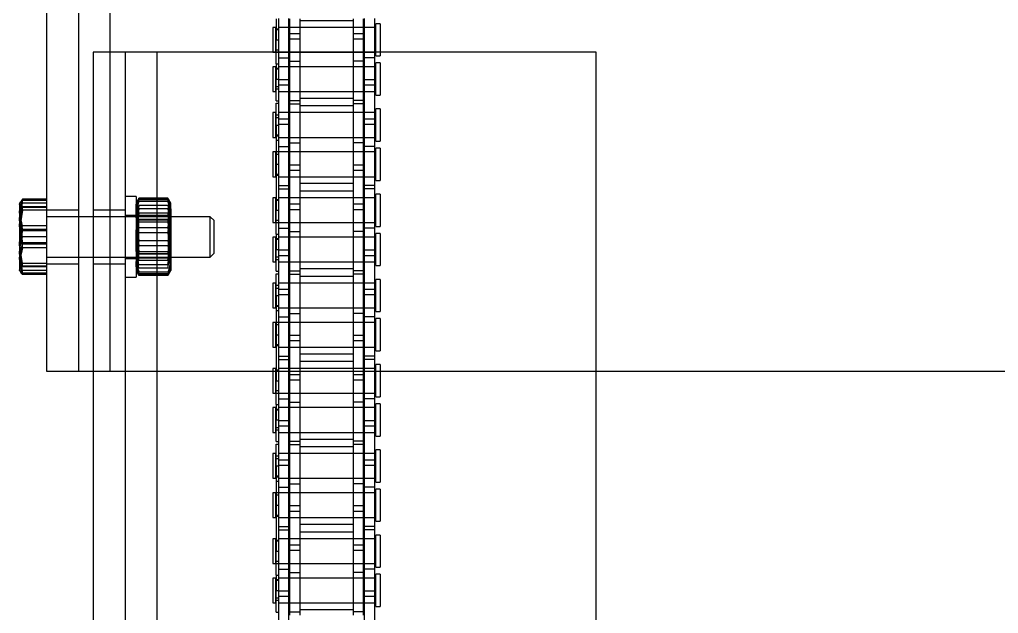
# Model space of a CAD drawing. Header units: metres. Extents: x 0 to 63075, y 0 to 44550.
# Drawn here: x 14304.3 to 14450.2, y 28010.9 to 28099.4 of the extents above; entities that cross this region are included whole.
import ezdxf

# ---------------------------------------------------------------- set-up
doc = ezdxf.new("R2010")
doc.units = ezdxf.units.M
doc.header["$LTSCALE"] = 75
doc.linetypes.add('HIDDEN2', pattern=[4.7625, 3.175, -1.5875])
for name, color, linetype in [('SDM', 7, 'Continuous'), ('SL4', 4, 'Continuous'), ('ST1', 7, 'HIDDEN2')]:
    doc.layers.add(name, color=color, linetype=linetype)

# ---------------------------------------------------------------- blocks, each defined once
blk = doc.blocks.new('A$Ca53c419a')
at = {"layer": 'SL4'}
for p, q in [((3631.76, 506.32), (3633.94, 506.76)), ((3632.21, 506.76), (3632, 506.64)), ((3638.85, 506.76), (3633.94, 506.76)), ((3636.12, 506.32), (3638.85, 506.76)), ((3642.12, 506.76), (3638.85, 506.76)), ((3642.3, 506.71), (3642.21, 506.76)), ((3631.6, 506.32), (3631.72, 506.43)), ((3631.6, 502.76), (3631.6, 506.32)), ((3631.76, 502.76), (3631.76, 506.32)), ((3636.12, 502.76), (3636.12, 506.32)), ((3641.58, 502.76), (3641.58, 506.32)), ((3642.63, 506.36), (3642.83, 506.32)), ((3642.67, 502.76), (3642.67, 506.32)), ((3642.83, 506.32), (3642.68, 506.41)), ((3642.83, 502.76), (3642.83, 506.32)), ((3617.21, 502.76), (3617.21, 498)), ((3717.21, 502.76), (3617.21, 502.76)), ((3717.21, 498), (3617.21, 498)), ((3617.21, 498), (3617.21, 495.77)), ((3634.21, 498), (3634.21, 495.77)), ((3640.21, 495.77), (3640.21, 498)), ((3664.71, 495.77), (2339.74, 495.77)), ((3664.71, 486.24), (3664.71, 495.77)), ((3664.71, 493.24), (3669.71, 493.24)), ((2339.74, 486.24), (3664.71, 486.24)), ((3664.71, 420.77), (3664.71, 486.24)), ((3664.73, 469), (3664.73, 468.53)), ((3668.42, 469), (3664.73, 469)), ((3668.42, 468.53), (3668.42, 469)), ((3664.73, 468.53), (3668.42, 468.53)), ((3664.73, 468.49), (3666.58, 468.49)), ((3669.75, 468.16), (3664.73, 468.16)), ((3665.1, 468.53), (3665.1, 468.49)), ((3666.58, 468.49), (3666.58, 468.16)), ((3669.71, 468.49), (3666.58, 468.49)), ((3668.05, 468.49), (3668.05, 468.53)), ((3669.75, 466.64), (3664.71, 466.64)), ((3669.71, 466.49), (3664.71, 466.49)), ((3664.73, 466.64), (3664.73, 466.49)), ((3668.42, 466.49), (3668.42, 466.64)), ((3669.71, 464.97), (3664.71, 464.97)), ((3669.71, 457.04), (3664.71, 457.04)), ((3669.71, 455.52), (3664.71, 455.52)), ((3664.73, 455.52), (3664.73, 455.36)), ((3668.42, 455.36), (3668.42, 455.52)), ((3669.75, 455.36), (3664.71, 455.36)), ((3669.75, 453.84), (3664.71, 453.84)), ((3664.71, 453.66), (3668.97, 453.66)), ((3668.97, 453), (3664.71, 453)), ((3664.73, 453.84), (3664.73, 453.66)), ((3668.42, 453.66), (3668.42, 453.84)), ((3668.97, 453), (3668.97, 453.66)), ((2339.74, 420.77), (3664.71, 420.77)), ((3617.21, 420.77), (3617.21, 281.24))]:
    blk.add_line(p, q, dxfattribs=at)
for points, knots in [([(3633.94, 506.76), (3633.99, 506.76), (3634.73, 506.76), (3635.45, 506.53), (3636.12, 506.32)], [0, 0, 0, 0, 0.070201, 1, 1, 1, 1]), ([(3638.85, 506.76), (3638.92, 506.76), (3639.84, 506.76), (3640.74, 506.53), (3641.58, 506.32)], [0, 0, 0, 0, 0.070201, 1, 1, 1, 1]), ([(3641.58, 506.32), (3641.72, 506.5), (3641.9, 506.74), (3642.08, 506.76), (3642.12, 506.76)], [0, 0, 0, 0, 0.768151, 1, 1, 1, 1]), ([(3642.12, 506.76), (3642.27, 506.71), (3642.45, 506.63), (3642.63, 506.37), (3642.67, 506.32)], [0, 0, 0, 0, 0.788999, 1, 1, 1, 1])]:
    blk.add_open_spline(points, degree=3, knots=knots, dxfattribs=at)
at = {"layer": 'ST1'}
for p, q in [((3633.21, 506.61), (3631.82, 506.32)), ((3632.21, 506.32), (3634.71, 506.76)), ((3632.21, 506.76), (3632.3, 506.76)), ((3633.94, 506.76), (3632.22, 506.76)), ((3632.73, 506.32), (3634.78, 506.65)), ((3633.23, 506.32), (3636.04, 506.76)), ((3635.58, 506.32), (3633.59, 506.76)), ((3636.3, 506.32), (3634.36, 506.7)), ((3638.3, 506.32), (3635.57, 506.76)), ((3636.02, 506.69), (3638.13, 506.32)), ((3638.4, 506.69), (3636.3, 506.32)), ((3637.21, 506.32), (3639.71, 506.76)), ((3638.13, 506.32), (3640.07, 506.7)), ((3641.19, 506.32), (3638.38, 506.76)), ((3638.85, 506.32), (3640.84, 506.76)), ((3641.69, 506.32), (3639.65, 506.65)), ((3642.67, 506.32), (3640.48, 506.76)), ((3641.22, 506.61), (3642.61, 506.32)), ((3642.21, 506.76), (3642.12, 506.76)), ((3642.26, 506.74), (3642.15, 506.76)), ((3642.43, 506.64), (3642.3, 506.71)), ((3642.68, 506.41), (3642.42, 506.59)), ((3631.82, 502.76), (3631.82, 506.32)), ((3632.21, 502.76), (3632.21, 506.32)), ((3632.73, 502.76), (3632.73, 506.32)), ((3632.85, 502.76), (3632.85, 506.32)), ((3633.23, 502.76), (3633.23, 506.32)), ((3635.58, 502.76), (3635.58, 506.32)), ((3636.3, 502.76), (3636.3, 506.32)), ((3637.21, 502.76), (3637.21, 506.32)), ((3638.13, 502.76), (3638.13, 506.32)), ((3638.3, 502.76), (3638.3, 506.32)), ((3638.85, 502.76), (3638.85, 506.32)), ((3641.19, 502.76), (3641.19, 506.32)), ((3641.69, 502.76), (3641.69, 506.32)), ((3642.21, 502.76), (3642.21, 506.32)), ((3642.61, 502.76), (3642.61, 506.32)), ((3633.21, 502.76), (3633.21, 498)), ((3634.21, 502.76), (3634.21, 498)), ((3640.21, 498), (3640.21, 502.76)), ((3641.21, 498), (3641.21, 502.76)), ((3617.21, 495.77), (3617.21, 493.24)), ((3633.21, 495.77), (3633.21, 491)), ((3634.21, 495.77), (3634.21, 478.32)), ((3640.21, 478.32), (3640.21, 495.77)), ((3641.21, 491), (3641.21, 495.77)), ((3617.21, 493.24), (3717.21, 493.24)), ((3617.21, 493.24), (3617.21, 420.77)), ((3617.21, 493.24), (3664.71, 493.24)), ((3664.71, 491), (2339.74, 491)), ((3631.21, 491), (3631.21, 489.4)), ((3634.01, 491), (3634.01, 489.4)), ((3640.41, 489.4), (3640.41, 491)), ((3643.21, 489.4), (3643.21, 491)), ((3643.21, 489.4), (3631.21, 489.4)), ((3632.21, 489.4), (3631.6, 489.05)), ((3632.55, 488.96), (3635.19, 489.4)), ((3634.03, 488.96), (3632.74, 489.4)), ((3633.02, 488.96), (3635.78, 489.4)), ((3635, 488.96), (3633.24, 489.4)), ((3633.7, 488.96), (3636.56, 489.4)), ((3635.87, 488.96), (3633.78, 489.4)), ((3634.21, 489.4), (3634.71, 489.05)), ((3636.6, 488.96), (3634.27, 489.4)), ((3634.63, 488.96), (3637.51, 489.4)), ((3639.3, 489.05), (3634.71, 489.05)), ((3634.71, 489.05), (3634.71, 484.58)), ((3639.8, 488.96), (3636.92, 489.4)), ((3637.82, 488.96), (3640.16, 489.4)), ((3640.73, 488.96), (3637.86, 489.4)), ((3638.55, 488.96), (3640.65, 489.4)), ((3641.41, 488.96), (3638.64, 489.4)), ((3641.88, 488.96), (3639.24, 489.4)), ((3639.71, 489.05), (3639.3, 489.05)), ((3639.42, 488.96), (3641.18, 489.4)), ((3639.71, 489.05), (3640.21, 489.4)), ((3639.71, 484.58), (3639.71, 489.05)), ((3640.39, 488.96), (3641.68, 489.4)), ((3642.82, 489.05), (3642.21, 489.4)), ((3631.45, 484.65), (3631.45, 488.96)), ((3631.49, 484.65), (3631.49, 488.96)), ((3631.68, 484.65), (3631.68, 488.96)), ((3631.93, 484.65), (3631.93, 488.96)), ((3632.55, 484.65), (3632.55, 488.96)), ((3633.02, 484.65), (3633.02, 488.96)), ((3633.7, 484.65), (3633.7, 488.96)), ((3634.03, 484.65), (3634.03, 488.96)), ((3634.63, 484.65), (3634.63, 488.96)), ((3635, 484.65), (3635, 488.96)), ((3635.87, 484.65), (3635.87, 488.96)), ((3636.6, 484.65), (3636.6, 488.96)), ((3637.82, 484.65), (3637.82, 488.96)), ((3638.55, 484.65), (3638.55, 488.96)), ((3639.42, 484.65), (3639.42, 488.96)), ((3639.8, 484.65), (3639.8, 488.96)), ((3640.39, 484.65), (3640.39, 488.96)), ((3640.73, 484.65), (3640.73, 488.96)), ((3641.41, 484.65), (3641.41, 488.96)), ((3641.88, 484.65), (3641.88, 488.96)), ((3642.49, 484.65), (3642.49, 488.96)), ((3642.75, 484.65), (3642.75, 488.96)), ((3642.94, 484.65), (3642.94, 488.96)), ((3642.98, 484.65), (3642.98, 488.96)), ((2339.74, 486.24), (3664.71, 486.24)), ((3632.55, 484.65), (3635.19, 484.2)), ((3634.03, 484.65), (3632.74, 484.2)), ((3633.02, 484.65), (3635.78, 484.2)), ((3635, 484.65), (3633.24, 484.2)), ((3633.7, 484.65), (3636.56, 484.2)), ((3635.87, 484.65), (3633.78, 484.2)), ((3636.6, 484.65), (3634.27, 484.2)), ((3634.63, 484.65), (3637.51, 484.2)), ((3639.8, 484.65), (3636.92, 484.2)), ((3637.82, 484.65), (3640.16, 484.2)), ((3640.73, 484.65), (3637.86, 484.2)), ((3638.55, 484.65), (3640.65, 484.2)), ((3641.41, 484.65), (3638.64, 484.2)), ((3641.88, 484.65), (3639.24, 484.2)), ((3639.42, 484.65), (3641.18, 484.2)), ((3640.39, 484.65), (3641.68, 484.2)), ((3642.81, 484.59), (3642.98, 484.65)), ((3631.6, 484.56), (3632.21, 484.2)), ((3631.8, 484.45), (3632.59, 484.2)), ((3632.08, 484.34), (3632.35, 484.2)), ((3632.18, 484.27), (3632.24, 484.2)), ((3632.21, 484.2), (3632.24, 484.2)), ((3632.74, 484.2), (3632.21, 484.2)), ((3636.92, 484.2), (3632.74, 484.2)), ((3634.71, 484.58), (3634.21, 484.23)), ((3634.21, 484.23), (3639.72, 484.23)), ((3634.21, 484.23), (3634.21, 484.2)), ((3634.71, 484.58), (3639.71, 484.58)), ((3641.39, 484.2), (3636.92, 484.2)), ((3640.21, 484.23), (3639.71, 484.58)), ((3639.72, 484.23), (3640.21, 484.23)), ((3640.21, 484.2), (3640.21, 484.23)), ((3641.39, 484.2), (3642.21, 484.2)), ((3642.18, 484.2), (3642.24, 484.23)), ((3642.21, 484.2), (3642.82, 484.56)), ((3634.21, 478.32), (3640.21, 478.32)), ((3634.21, 478.32), (3634.77, 477.76)), ((3634.77, 477.76), (3639.66, 477.76)), ((3639.66, 477.76), (3640.21, 478.32)), ((3586.37, 469), (3582.68, 469)), ((3582.68, 469), (3582.68, 468.53)), ((3586.37, 468.53), (3586.37, 469)), ((3592.22, 469), (3588.53, 469)), ((3588.53, 469), (3588.53, 468.53)), ((3592.22, 468.53), (3592.22, 469)), ((3599.07, 469), (3595.38, 469)), ((3595.38, 469), (3595.38, 468.53)), ((3599.07, 468.53), (3599.07, 469)), ((3604.92, 469), (3601.23, 469)), ((3601.23, 469), (3601.23, 468.53)), ((3604.92, 468.53), (3604.92, 469)), ((3611.77, 469), (3608.08, 469)), ((3608.08, 469), (3608.08, 468.53)), ((3611.77, 468.53), (3611.77, 469)), ((3617.62, 469), (3613.93, 469)), ((3613.93, 469), (3613.93, 468.53)), ((3617.62, 468.53), (3617.62, 469)), ((3624.47, 469), (3620.78, 469)), ((3620.78, 469), (3620.78, 468.53)), ((3624.47, 468.53), (3624.47, 469)), ((3630.32, 469), (3626.63, 469)), ((3626.63, 469), (3626.63, 468.53)), ((3630.32, 468.53), (3630.32, 469)), ((3637.17, 469), (3633.48, 469)), ((3633.48, 469), (3633.48, 468.53)), ((3637.17, 468.53), (3637.17, 469)), ((3643.02, 469), (3639.33, 469)), ((3639.33, 469), (3639.33, 468.53)), ((3643.02, 468.53), (3643.02, 469)), ((3649.87, 469), (3646.18, 469)), ((3646.18, 469), (3646.18, 468.53)), ((3649.87, 468.53), (3649.87, 469)), ((3655.72, 469), (3652.03, 469)), ((3652.03, 469), (3652.03, 468.53)), ((3655.72, 468.53), (3655.72, 469)), ((3662.57, 469), (3658.88, 469)), ((3658.88, 469), (3658.88, 468.53)), ((3662.57, 468.53), (3662.57, 469)), ((3583.6, 468.16), (3574.5, 468.16)), ((3581.3, 468.49), (3581.3, 468.16)), ((3581.3, 468.49), (3584.53, 468.49)), ((3582.68, 468.53), (3586.37, 468.53)), ((3582.68, 468.16), (3582.68, 466.64)), ((3582.68, 468.16), (3582.68, 453.66)), ((3583.05, 468.53), (3583.05, 468.16)), ((3583.42, 468.49), (3583.42, 468.16)), ((3584.46, 468.16), (3583.6, 468.16)), ((3583.6, 466.64), (3583.6, 468.16)), ((3593.55, 468.16), (3584.46, 468.16)), ((3584.46, 468.16), (3584.46, 466.64)), ((3584.53, 468.49), (3584.53, 468.16)), ((3586.82, 468.49), (3584.53, 468.49)), ((3586, 468.16), (3586, 468.53)), ((3586.15, 468.49), (3586.15, 468.16)), ((3586.37, 466.64), (3586.37, 468.16)), ((3586.37, 453.66), (3586.37, 468.16)), ((3586.82, 468.49), (3590.38, 468.49)), ((3586.82, 468.49), (3586.82, 468.16)), ((3587.7, 468.16), (3587.7, 466.64)), ((3588.53, 468.53), (3592.22, 468.53)), ((3588.53, 468.49), (3588.53, 466.64)), ((3588.53, 468.16), (3588.53, 453.66)), ((3588.9, 468.53), (3588.9, 468.16)), ((3590.38, 468.49), (3590.38, 468.16)), ((3603.08, 468.49), (3590.38, 468.49)), ((3591.85, 468.16), (3591.85, 468.53)), ((3591.99, 468.49), (3591.99, 468.16)), ((3592.22, 466.64), (3592.22, 468.16)), ((3592.22, 453.66), (3592.22, 468.16)), ((3593.55, 468.16), (3593.55, 466.64)), ((3599.9, 468.16), (3593.55, 468.16)), ((3594.05, 468.16), (3594.05, 466.64)), ((3595.38, 468.53), (3599.07, 468.53)), ((3595.38, 468.16), (3595.38, 466.64)), ((3595.38, 468.16), (3595.38, 453.66)), ((3595.61, 468.49), (3595.61, 468.16)), ((3595.75, 468.53), (3595.75, 468.16)), ((3597.23, 468.49), (3597.23, 468.16)), ((3598.7, 468.16), (3598.7, 468.53)), ((3599.07, 466.64), (3599.07, 468.49)), ((3599.07, 453.66), (3599.07, 468.16)), ((3599.9, 468.16), (3599.9, 466.64)), ((3609, 468.16), (3599.9, 468.16)), ((3600.78, 468.16), (3600.78, 468.49)), ((3601.23, 468.53), (3604.92, 468.53)), ((3601.23, 468.16), (3601.23, 466.64)), ((3601.23, 468.16), (3601.23, 453.66)), ((3601.46, 468.49), (3601.46, 468.16)), ((3601.6, 468.53), (3601.6, 468.16)), ((3603.08, 468.49), (3603.08, 468.16)), ((3603.08, 468.49), (3606.31, 468.49)), ((3603.15, 466.64), (3603.15, 468.16)), ((3604.01, 468.16), (3604.01, 466.64)), ((3604.18, 468.49), (3604.18, 468.16)), ((3604.55, 468.16), (3604.55, 468.53)), ((3604.92, 466.64), (3604.92, 468.16)), ((3604.92, 453.66), (3604.92, 468.16)), ((3606.31, 468.49), (3606.31, 468.16)), ((3606.7, 468.49), (3606.7, 468.16)), ((3606.7, 468.49), (3609.93, 468.49)), ((3608.08, 468.53), (3611.77, 468.53)), ((3608.08, 468.16), (3608.08, 466.64)), ((3608.08, 468.16), (3608.08, 453.66)), ((3608.45, 468.53), (3608.45, 468.16)), ((3608.82, 468.49), (3608.82, 468.16)), ((3609.86, 468.16), (3609, 468.16)), ((3609, 466.64), (3609, 468.16)), ((3618.95, 468.16), (3609.86, 468.16)), ((3609.86, 468.16), (3609.86, 466.64)), ((3609.93, 468.49), (3609.93, 468.16)), ((3612.22, 468.49), (3609.93, 468.49)), ((3611.4, 468.16), (3611.4, 468.53)), ((3611.55, 468.49), (3611.55, 468.16)), ((3611.77, 466.64), (3611.77, 468.16)), ((3611.77, 453.66), (3611.77, 468.16)), ((3612.22, 468.49), (3615.78, 468.49)), ((3612.22, 468.49), (3612.22, 468.16)), ((3613.1, 468.16), (3613.1, 466.64)), ((3613.93, 468.53), (3617.62, 468.53)), ((3613.93, 468.49), (3613.93, 466.64)), ((3613.93, 468.16), (3613.93, 453.66)), ((3614.3, 468.53), (3614.3, 468.16)), ((3615.78, 468.49), (3615.78, 468.16)), ((3628.48, 468.49), (3615.78, 468.49)), ((3617.25, 468.16), (3617.25, 468.53)), ((3617.39, 468.49), (3617.39, 468.16)), ((3617.62, 466.64), (3617.62, 468.16)), ((3617.62, 453.66), (3617.62, 468.16)), ((3618.95, 468.16), (3618.95, 466.64)), ((3625.3, 468.16), (3618.95, 468.16)), ((3619.45, 468.16), (3619.45, 466.64)), ((3620.78, 468.53), (3624.47, 468.53)), ((3620.78, 468.16), (3620.78, 466.64)), ((3620.78, 468.16), (3620.78, 453.66)), ((3621.01, 468.49), (3621.01, 468.16)), ((3621.15, 468.53), (3621.15, 468.16)), ((3622.63, 468.49), (3622.63, 468.16)), ((3624.1, 468.16), (3624.1, 468.53)), ((3624.47, 466.64), (3624.47, 468.49)), ((3624.47, 453.66), (3624.47, 468.16)), ((3625.3, 468.16), (3625.3, 466.64)), ((3634.4, 468.16), (3625.3, 468.16)), ((3626.18, 468.16), (3626.18, 468.49)), ((3626.63, 468.53), (3630.32, 468.53)), ((3626.63, 468.16), (3626.63, 466.64)), ((3626.63, 468.16), (3626.63, 453.66)), ((3626.86, 468.49), (3626.86, 468.16)), ((3627, 468.53), (3627, 468.16)), ((3628.48, 468.49), (3628.48, 468.16)), ((3628.48, 468.49), (3631.71, 468.49)), ((3628.55, 466.64), (3628.55, 468.16)), ((3629.41, 468.16), (3629.41, 466.64)), ((3629.58, 468.49), (3629.58, 468.16)), ((3629.95, 468.16), (3629.95, 468.53)), ((3630.32, 466.64), (3630.32, 468.16)), ((3630.32, 453.66), (3630.32, 468.16)), ((3631.71, 468.49), (3631.71, 468.16)), ((3632.1, 468.49), (3632.1, 468.16)), ((3632.1, 468.49), (3635.33, 468.49)), ((3633.48, 468.53), (3637.17, 468.53)), ((3633.48, 468.16), (3633.48, 466.64)), ((3633.48, 468.16), (3633.48, 453.66)), ((3633.85, 468.53), (3633.85, 468.16)), ((3634.22, 468.49), (3634.22, 468.16)), ((3635.26, 468.16), (3634.4, 468.16)), ((3634.4, 466.64), (3634.4, 468.16)), ((3644.35, 468.16), (3635.26, 468.16)), ((3635.26, 468.16), (3635.26, 466.64)), ((3635.33, 468.49), (3635.33, 468.16)), ((3637.62, 468.49), (3635.33, 468.49)), ((3636.8, 468.16), (3636.8, 468.53)), ((3636.95, 468.49), (3636.95, 468.16)), ((3637.17, 466.64), (3637.17, 468.16)), ((3637.17, 453.66), (3637.17, 468.16)), ((3637.62, 468.49), (3641.18, 468.49)), ((3637.62, 468.49), (3637.62, 468.16)), ((3638.5, 468.16), (3638.5, 466.64)), ((3639.33, 468.53), (3643.02, 468.53)), ((3639.33, 468.49), (3639.33, 466.64)), ((3639.33, 468.16), (3639.33, 453.66)), ((3639.7, 468.53), (3639.7, 468.16)), ((3641.18, 468.49), (3641.18, 468.16)), ((3653.88, 468.49), (3641.18, 468.49)), ((3642.65, 468.16), (3642.65, 468.53)), ((3642.79, 468.49), (3642.79, 468.16)), ((3643.02, 466.64), (3643.02, 468.16)), ((3643.02, 453.66), (3643.02, 468.16)), ((3644.35, 468.16), (3644.35, 466.64)), ((3650.7, 468.16), (3644.35, 468.16)), ((3644.85, 468.16), (3644.85, 466.64)), ((3646.18, 468.53), (3649.87, 468.53)), ((3646.18, 468.16), (3646.18, 466.64)), ((3646.18, 468.16), (3646.18, 453.66)), ((3646.41, 468.49), (3646.41, 468.16)), ((3646.55, 468.53), (3646.55, 468.16)), ((3648.03, 468.49), (3648.03, 468.16)), ((3649.5, 468.16), (3649.5, 468.53)), ((3649.87, 466.64), (3649.87, 468.49)), ((3649.87, 453.66), (3649.87, 468.16)), ((3650.7, 468.16), (3650.7, 466.64)), ((3659.8, 468.16), (3650.7, 468.16)), ((3651.58, 468.16), (3651.58, 468.49)), ((3652.03, 468.53), (3655.72, 468.53)), ((3652.03, 468.16), (3652.03, 466.64)), ((3652.03, 468.16), (3652.03, 453.66)), ((3652.26, 468.49), (3652.26, 468.16)), ((3652.4, 468.53), (3652.4, 468.16)), ((3653.88, 468.49), (3653.88, 468.16)), ((3653.88, 468.49), (3657.11, 468.49)), ((3653.95, 466.64), (3653.95, 468.16)), ((3654.81, 468.16), (3654.81, 466.64)), ((3654.98, 468.49), (3654.98, 468.16)), ((3655.35, 468.16), (3655.35, 468.53)), ((3655.72, 466.64), (3655.72, 468.16)), ((3655.72, 453.66), (3655.72, 468.16)), ((3657.11, 468.49), (3657.11, 468.16)), ((3657.5, 468.49), (3657.5, 468.16)), ((3657.5, 468.49), (3660.73, 468.49)), ((3658.88, 468.53), (3662.57, 468.53)), ((3658.88, 468.16), (3658.88, 466.64)), ((3658.88, 468.16), (3658.88, 453.66)), ((3659.25, 468.53), (3659.25, 468.16)), ((3659.62, 468.49), (3659.62, 468.16)), ((3660.66, 468.16), (3659.8, 468.16)), ((3659.8, 466.64), (3659.8, 468.16)), ((3664.73, 468.16), (3660.66, 468.16)), ((3660.66, 468.16), (3660.66, 466.64)), ((3660.73, 468.49), (3660.73, 468.16)), ((3663.02, 468.49), (3660.73, 468.49)), ((3662.2, 468.16), (3662.2, 468.53)), ((3662.35, 468.49), (3662.35, 468.16)), ((3662.57, 466.64), (3662.57, 468.16)), ((3662.57, 453.66), (3662.57, 468.16)), ((3663.02, 468.49), (3664.73, 468.49)), ((3663.02, 468.49), (3663.02, 468.16)), ((3663.9, 468.16), (3663.9, 466.64)), ((3664.73, 468.49), (3664.73, 466.64)), ((3664.73, 468.16), (3664.73, 466.64)), ((3665.1, 468.49), (3665.1, 468.16)), ((3668.05, 468.16), (3668.05, 468.49)), ((3668.19, 468.49), (3668.19, 468.16)), ((3668.42, 466.64), (3668.42, 468.16)), ((3668.42, 466.64), (3668.42, 468.16)), ((3583.6, 466.64), (3574.5, 466.64)), ((3587.2, 466.49), (3580.85, 466.49)), ((3581.35, 466.49), (3581.35, 464.97)), ((3582.68, 466.49), (3582.68, 464.97)), ((3584.46, 466.64), (3583.6, 466.64)), ((3593.55, 466.64), (3584.46, 466.64)), ((3586.37, 464.97), (3586.37, 466.49)), ((3587.2, 466.49), (3587.2, 464.97)), ((3596.3, 466.49), (3587.2, 466.49)), ((3588.53, 466.49), (3588.53, 464.97)), ((3590.45, 464.97), (3590.45, 466.49)), ((3591.31, 466.49), (3591.31, 464.97)), ((3592.22, 464.97), (3592.22, 466.49)), ((3599.9, 466.64), (3593.55, 466.64)), ((3595.38, 466.49), (3595.38, 464.97)), ((3597.16, 466.49), (3596.3, 466.49)), ((3596.3, 464.97), (3596.3, 466.49)), ((3606.25, 466.49), (3597.16, 466.49)), ((3597.16, 466.49), (3597.16, 464.97)), ((3599.07, 464.97), (3599.07, 466.49)), ((3609, 466.64), (3599.9, 466.64)), ((3600.4, 466.49), (3600.4, 464.97)), ((3601.23, 466.49), (3601.23, 464.97)), ((3604.92, 464.97), (3604.92, 466.49)), ((3606.25, 466.49), (3606.25, 464.97)), ((3612.6, 466.49), (3606.25, 466.49)), ((3606.75, 466.49), (3606.75, 464.97)), ((3608.08, 466.49), (3608.08, 464.97)), ((3609.86, 466.64), (3609, 466.64)), ((3618.95, 466.64), (3609.86, 466.64)), ((3611.77, 464.97), (3611.77, 466.49)), ((3612.6, 466.49), (3612.6, 464.97)), ((3621.7, 466.49), (3612.6, 466.49)), ((3613.93, 466.49), (3613.93, 464.97)), ((3615.85, 464.97), (3615.85, 466.49)), ((3616.71, 466.49), (3616.71, 464.97)), ((3617.62, 464.97), (3617.62, 466.49)), ((3625.3, 466.64), (3618.95, 466.64)), ((3620.78, 466.49), (3620.78, 464.97)), ((3622.56, 466.49), (3621.7, 466.49)), ((3621.7, 464.97), (3621.7, 466.49)), ((3631.65, 466.49), (3622.56, 466.49)), ((3622.56, 466.49), (3622.56, 464.97)), ((3624.47, 464.97), (3624.47, 466.49)), ((3634.4, 466.64), (3625.3, 466.64)), ((3625.8, 466.49), (3625.8, 464.97)), ((3626.63, 466.49), (3626.63, 464.97)), ((3630.32, 464.97), (3630.32, 466.49)), ((3631.65, 466.49), (3631.65, 464.97)), ((3638, 466.49), (3631.65, 466.49)), ((3632.15, 466.49), (3632.15, 464.97)), ((3633.48, 466.49), (3633.48, 464.97)), ((3635.26, 466.64), (3634.4, 466.64)), ((3644.35, 466.64), (3635.26, 466.64)), ((3637.17, 464.97), (3637.17, 466.49)), ((3638, 466.49), (3638, 464.97)), ((3647.1, 466.49), (3638, 466.49)), ((3639.33, 466.49), (3639.33, 464.97)), ((3641.25, 464.97), (3641.25, 466.49)), ((3642.11, 466.49), (3642.11, 464.97)), ((3643.02, 464.97), (3643.02, 466.49)), ((3650.7, 466.64), (3644.35, 466.64)), ((3646.18, 466.49), (3646.18, 464.97)), ((3647.96, 466.49), (3647.1, 466.49)), ((3647.1, 464.97), (3647.1, 466.49)), ((3657.05, 466.49), (3647.96, 466.49)), ((3647.96, 466.49), (3647.96, 464.97)), ((3649.87, 464.97), (3649.87, 466.49)), ((3659.8, 466.64), (3650.7, 466.64)), ((3651.2, 466.49), (3651.2, 464.97)), ((3652.03, 466.49), (3652.03, 464.97)), ((3655.72, 464.97), (3655.72, 466.49)), ((3657.05, 466.49), (3657.05, 464.97)), ((3663.4, 466.49), (3657.05, 466.49)), ((3657.55, 466.49), (3657.55, 464.97)), ((3658.88, 466.49), (3658.88, 464.97)), ((3660.66, 466.64), (3659.8, 466.64)), ((3664.71, 466.64), (3660.66, 466.64)), ((3662.57, 464.97), (3662.57, 466.49)), ((3663.4, 466.49), (3663.4, 464.97)), ((3664.71, 466.49), (3663.4, 466.49)), ((3664.73, 466.49), (3664.73, 455.52)), ((3664.73, 466.49), (3664.73, 464.97)), ((3666.65, 464.97), (3666.65, 466.49)), ((3667.51, 466.49), (3667.51, 464.97)), ((3668.42, 455.52), (3668.42, 466.49)), ((3668.42, 464.97), (3668.42, 466.49)), ((3587.2, 464.97), (3580.85, 464.97)), ((3581.64, 457.04), (3581.64, 464.97)), ((3582.68, 464.97), (3582.68, 457.04)), ((3586.37, 457.04), (3586.37, 464.97)), ((3586.42, 464.97), (3586.42, 457.04)), ((3596.3, 464.97), (3587.2, 464.97)), ((3588.49, 457.04), (3588.49, 464.97)), ((3588.53, 464.97), (3588.53, 457.04)), ((3592.22, 457.04), (3592.22, 464.97)), ((3593.27, 464.97), (3593.27, 457.04)), ((3594.34, 457.04), (3594.34, 464.97)), ((3595.38, 464.97), (3595.38, 457.04)), ((3597.16, 464.97), (3596.3, 464.97)), ((3606.25, 464.97), (3597.16, 464.97)), ((3599.07, 457.04), (3599.07, 464.97)), ((3599.12, 464.97), (3599.12, 457.04)), ((3601.19, 457.04), (3601.19, 464.97)), ((3601.23, 464.97), (3601.23, 457.04)), ((3604.92, 457.04), (3604.92, 464.97)), ((3605.97, 464.97), (3605.97, 457.04)), ((3612.6, 464.97), (3606.25, 464.97)), ((3607.04, 457.04), (3607.04, 464.97)), ((3608.08, 464.97), (3608.08, 457.04)), ((3611.77, 457.04), (3611.77, 464.97)), ((3611.82, 464.97), (3611.82, 457.04)), ((3621.7, 464.97), (3612.6, 464.97)), ((3613.89, 457.04), (3613.89, 464.97)), ((3613.93, 464.97), (3613.93, 457.04)), ((3617.62, 457.04), (3617.62, 464.97)), ((3618.67, 464.97), (3618.67, 457.04)), ((3619.74, 457.04), (3619.74, 464.97)), ((3620.78, 464.97), (3620.78, 457.04)), ((3622.56, 464.97), (3621.7, 464.97)), ((3631.65, 464.97), (3622.56, 464.97)), ((3624.47, 457.04), (3624.47, 464.97)), ((3624.52, 464.97), (3624.52, 457.04)), ((3626.59, 457.04), (3626.59, 464.97)), ((3626.63, 464.97), (3626.63, 457.04)), ((3630.32, 457.04), (3630.32, 464.97)), ((3631.37, 464.97), (3631.37, 457.04)), ((3638, 464.97), (3631.65, 464.97)), ((3632.44, 457.04), (3632.44, 464.97)), ((3633.48, 464.97), (3633.48, 457.04)), ((3637.17, 457.04), (3637.17, 464.97)), ((3637.22, 464.97), (3637.22, 457.04)), ((3647.1, 464.97), (3638, 464.97)), ((3639.29, 457.04), (3639.29, 464.97)), ((3639.33, 464.97), (3639.33, 457.04)), ((3643.02, 457.04), (3643.02, 464.97)), ((3644.07, 464.97), (3644.07, 457.04)), ((3645.14, 457.04), (3645.14, 464.97)), ((3646.18, 464.97), (3646.18, 457.04)), ((3647.96, 464.97), (3647.1, 464.97)), ((3657.05, 464.97), (3647.96, 464.97)), ((3649.87, 457.04), (3649.87, 464.97)), ((3649.92, 464.97), (3649.92, 457.04)), ((3651.99, 457.04), (3651.99, 464.97)), ((3652.03, 464.97), (3652.03, 457.04)), ((3655.72, 457.04), (3655.72, 464.97)), ((3656.77, 464.97), (3656.77, 457.04)), ((3663.4, 464.97), (3657.05, 464.97)), ((3657.84, 457.04), (3657.84, 464.97)), ((3658.88, 464.97), (3658.88, 457.04)), ((3662.57, 457.04), (3662.57, 464.97)), ((3662.62, 464.97), (3662.62, 457.04)), ((3664.71, 464.97), (3663.4, 464.97)), ((3664.69, 457.04), (3664.69, 464.97)), ((3664.73, 464.97), (3664.73, 457.04)), ((3668.42, 457.04), (3668.42, 464.97)), ((3669.47, 464.97), (3669.47, 457.04)), ((3587.2, 457.04), (3580.85, 457.04)), ((3581.35, 455.52), (3581.35, 457.04)), ((3582.68, 457.04), (3582.68, 455.52)), ((3586.37, 455.52), (3586.37, 457.04)), ((3587.2, 455.52), (3587.2, 457.04)), ((3596.3, 457.04), (3587.2, 457.04)), ((3588.53, 457.04), (3588.53, 455.52)), ((3590.45, 455.52), (3590.45, 457.04)), ((3591.31, 457.04), (3591.31, 455.52)), ((3592.22, 455.52), (3592.22, 457.04)), ((3595.38, 457.04), (3595.38, 455.52)), ((3597.16, 457.04), (3596.3, 457.04)), ((3596.3, 455.52), (3596.3, 457.04)), ((3606.25, 457.04), (3597.16, 457.04)), ((3597.16, 457.04), (3597.16, 455.52)), ((3599.07, 455.52), (3599.07, 457.04)), ((3600.4, 455.52), (3600.4, 457.04)), ((3601.23, 457.04), (3601.23, 455.52)), ((3604.92, 455.52), (3604.92, 457.04)), ((3606.25, 455.52), (3606.25, 457.04)), ((3612.6, 457.04), (3606.25, 457.04)), ((3606.75, 455.52), (3606.75, 457.04)), ((3608.08, 457.04), (3608.08, 455.52)), ((3611.77, 455.52), (3611.77, 457.04)), ((3612.6, 455.52), (3612.6, 457.04)), ((3621.7, 457.04), (3612.6, 457.04)), ((3613.93, 457.04), (3613.93, 455.52)), ((3615.85, 455.52), (3615.85, 457.04)), ((3616.71, 457.04), (3616.71, 455.52)), ((3617.62, 455.52), (3617.62, 457.04)), ((3620.78, 457.04), (3620.78, 455.52)), ((3622.56, 457.04), (3621.7, 457.04)), ((3621.7, 455.52), (3621.7, 457.04)), ((3631.65, 457.04), (3622.56, 457.04)), ((3622.56, 457.04), (3622.56, 455.52)), ((3624.47, 455.52), (3624.47, 457.04)), ((3625.8, 455.52), (3625.8, 457.04)), ((3626.63, 457.04), (3626.63, 455.52)), ((3630.32, 455.52), (3630.32, 457.04)), ((3631.65, 455.52), (3631.65, 457.04)), ((3638, 457.04), (3631.65, 457.04)), ((3632.15, 455.52), (3632.15, 457.04)), ((3633.48, 457.04), (3633.48, 455.52)), ((3637.17, 455.52), (3637.17, 457.04)), ((3638, 455.52), (3638, 457.04)), ((3647.1, 457.04), (3638, 457.04)), ((3639.33, 457.04), (3639.33, 455.52)), ((3641.25, 455.52), (3641.25, 457.04)), ((3642.11, 457.04), (3642.11, 455.52)), ((3643.02, 455.52), (3643.02, 457.04)), ((3646.18, 457.04), (3646.18, 455.52)), ((3647.96, 457.04), (3647.1, 457.04)), ((3647.1, 455.52), (3647.1, 457.04)), ((3657.05, 457.04), (3647.96, 457.04)), ((3647.96, 457.04), (3647.96, 455.52)), ((3649.87, 455.52), (3649.87, 457.04)), ((3651.2, 455.52), (3651.2, 457.04)), ((3652.03, 457.04), (3652.03, 455.52)), ((3655.72, 455.52), (3655.72, 457.04)), ((3657.05, 455.52), (3657.05, 457.04)), ((3663.4, 457.04), (3657.05, 457.04)), ((3657.55, 455.52), (3657.55, 457.04)), ((3658.88, 457.04), (3658.88, 455.52)), ((3662.57, 455.52), (3662.57, 457.04)), ((3663.4, 455.52), (3663.4, 457.04)), ((3664.71, 457.04), (3663.4, 457.04)), ((3664.73, 457.04), (3664.73, 455.52)), ((3666.65, 455.52), (3666.65, 457.04)), ((3667.51, 457.04), (3667.51, 455.52)), ((3668.42, 455.52), (3668.42, 457.04)), ((3587.2, 455.52), (3580.85, 455.52)), ((3596.3, 455.52), (3587.2, 455.52)), ((3597.16, 455.52), (3596.3, 455.52)), ((3606.25, 455.52), (3597.16, 455.52)), ((3612.6, 455.52), (3606.25, 455.52)), ((3621.7, 455.52), (3612.6, 455.52)), ((3622.56, 455.52), (3621.7, 455.52)), ((3631.65, 455.52), (3622.56, 455.52)), ((3638, 455.52), (3631.65, 455.52)), ((3647.1, 455.52), (3638, 455.52)), ((3647.96, 455.52), (3647.1, 455.52)), ((3657.05, 455.52), (3647.96, 455.52)), ((3663.4, 455.52), (3657.05, 455.52)), ((3664.71, 455.52), (3663.4, 455.52)), ((3583.6, 455.36), (3574.5, 455.36)), ((3582.68, 455.36), (3582.68, 453.84)), ((3584.46, 455.36), (3583.6, 455.36)), ((3583.6, 453.84), (3583.6, 455.36)), ((3593.55, 455.36), (3584.46, 455.36)), ((3584.46, 455.36), (3584.46, 453.84)), ((3586.37, 453.84), (3586.37, 455.36)), ((3587.7, 453.84), (3587.7, 455.36)), ((3588.53, 455.36), (3588.53, 453.84)), ((3592.22, 453.84), (3592.22, 455.36)), ((3593.55, 453.84), (3593.55, 455.36)), ((3599.9, 455.36), (3593.55, 455.36)), ((3594.05, 453.84), (3594.05, 455.36)), ((3595.38, 455.36), (3595.38, 453.84)), ((3599.07, 453.84), (3599.07, 455.36)), ((3599.9, 453.84), (3599.9, 455.36)), ((3609, 455.36), (3599.9, 455.36)), ((3601.23, 455.36), (3601.23, 453.84)), ((3603.15, 453.84), (3603.15, 455.36)), ((3604.01, 455.36), (3604.01, 453.84)), ((3604.92, 453.84), (3604.92, 455.36)), ((3608.08, 455.36), (3608.08, 453.84)), ((3609.86, 455.36), (3609, 455.36)), ((3609, 453.84), (3609, 455.36)), ((3618.95, 455.36), (3609.86, 455.36)), ((3609.86, 455.36), (3609.86, 453.84)), ((3611.77, 453.84), (3611.77, 455.36)), ((3613.1, 453.84), (3613.1, 455.36)), ((3613.93, 455.36), (3613.93, 453.84)), ((3617.62, 453.84), (3617.62, 455.36)), ((3618.95, 453.84), (3618.95, 455.36)), ((3625.3, 455.36), (3618.95, 455.36)), ((3619.45, 453.84), (3619.45, 455.36)), ((3620.78, 455.36), (3620.78, 453.84)), ((3624.47, 453.84), (3624.47, 455.36)), ((3625.3, 453.84), (3625.3, 455.36)), ((3634.4, 455.36), (3625.3, 455.36)), ((3626.63, 455.36), (3626.63, 453.84)), ((3628.55, 453.84), (3628.55, 455.36)), ((3629.41, 455.36), (3629.41, 453.84)), ((3630.32, 453.84), (3630.32, 455.36)), ((3633.48, 455.36), (3633.48, 453.84)), ((3635.26, 455.36), (3634.4, 455.36)), ((3634.4, 453.84), (3634.4, 455.36)), ((3644.35, 455.36), (3635.26, 455.36)), ((3635.26, 455.36), (3635.26, 453.84)), ((3637.17, 453.84), (3637.17, 455.36)), ((3638.5, 453.84), (3638.5, 455.36)), ((3639.33, 455.36), (3639.33, 453.84)), ((3643.02, 453.84), (3643.02, 455.36)), ((3644.35, 453.84), (3644.35, 455.36)), ((3650.7, 455.36), (3644.35, 455.36)), ((3644.85, 453.84), (3644.85, 455.36)), ((3646.18, 455.36), (3646.18, 453.84)), ((3649.87, 453.84), (3649.87, 455.36)), ((3650.7, 453.84), (3650.7, 455.36)), ((3659.8, 455.36), (3650.7, 455.36)), ((3652.03, 455.36), (3652.03, 453.84)), ((3653.95, 453.84), (3653.95, 455.36)), ((3654.81, 455.36), (3654.81, 453.84)), ((3655.72, 453.84), (3655.72, 455.36)), ((3658.88, 455.36), (3658.88, 453.84)), ((3660.66, 455.36), (3659.8, 455.36)), ((3659.8, 453.84), (3659.8, 455.36)), ((3664.71, 455.36), (3660.66, 455.36)), ((3660.66, 455.36), (3660.66, 453.84)), ((3662.57, 453.84), (3662.57, 455.36)), ((3663.9, 453.84), (3663.9, 455.36)), ((3664.73, 455.36), (3664.73, 453.84)), ((3664.73, 455.36), (3664.73, 453.84)), ((3668.42, 453.84), (3668.42, 455.36)), ((3668.42, 453.84), (3668.42, 455.36)), ((3583.6, 453.84), (3574.5, 453.84)), ((3582.13, 453.66), (3586.93, 453.66)), ((3582.13, 453.66), (3582.13, 453)), ((3586.93, 453), (3582.13, 453)), ((3584.46, 453.84), (3583.6, 453.84)), ((3593.55, 453.84), (3584.46, 453.84)), ((3586.93, 453), (3586.93, 453.66)), ((3587.98, 453.66), (3592.77, 453.66)), ((3587.98, 453.66), (3587.98, 453)), ((3592.77, 453), (3587.98, 453)), ((3592.77, 453), (3592.77, 453.66)), ((3599.9, 453.84), (3593.55, 453.84)), ((3594.83, 453.66), (3599.63, 453.66)), ((3594.83, 453.66), (3594.83, 453)), ((3599.63, 453), (3594.83, 453)), ((3599.63, 453), (3599.63, 453.66)), ((3609, 453.84), (3599.9, 453.84)), ((3600.68, 453.66), (3605.47, 453.66)), ((3600.68, 453.66), (3600.68, 453)), ((3605.47, 453), (3600.68, 453)), ((3605.47, 453), (3605.47, 453.66)), ((3607.53, 453.66), (3612.33, 453.66)), ((3607.53, 453.66), (3607.53, 453)), ((3612.33, 453), (3607.53, 453)), ((3609.86, 453.84), (3609, 453.84)), ((3618.95, 453.84), (3609.86, 453.84)), ((3612.33, 453), (3612.33, 453.66)), ((3613.38, 453.66), (3618.17, 453.66)), ((3613.38, 453.66), (3613.38, 453)), ((3618.17, 453), (3613.38, 453)), ((3618.17, 453), (3618.17, 453.66)), ((3625.3, 453.84), (3618.95, 453.84)), ((3620.23, 453.66), (3625.03, 453.66)), ((3620.23, 453.66), (3620.23, 453)), ((3625.03, 453), (3620.23, 453)), ((3625.03, 453), (3625.03, 453.66)), ((3634.4, 453.84), (3625.3, 453.84)), ((3626.08, 453.66), (3630.87, 453.66)), ((3626.08, 453.66), (3626.08, 453)), ((3630.87, 453), (3626.08, 453)), ((3630.87, 453), (3630.87, 453.66)), ((3632.93, 453.66), (3637.73, 453.66)), ((3632.93, 453.66), (3632.93, 453)), ((3637.73, 453), (3632.93, 453)), ((3635.26, 453.84), (3634.4, 453.84)), ((3644.35, 453.84), (3635.26, 453.84)), ((3637.73, 453), (3637.73, 453.66)), ((3638.78, 453.66), (3643.57, 453.66)), ((3638.78, 453.66), (3638.78, 453)), ((3643.57, 453), (3638.78, 453)), ((3643.57, 453), (3643.57, 453.66)), ((3650.7, 453.84), (3644.35, 453.84)), ((3645.63, 453.66), (3650.43, 453.66)), ((3645.63, 453.66), (3645.63, 453)), ((3650.43, 453), (3645.63, 453)), ((3650.43, 453), (3650.43, 453.66)), ((3659.8, 453.84), (3650.7, 453.84)), ((3651.48, 453.66), (3656.27, 453.66)), ((3651.48, 453.66), (3651.48, 453)), ((3656.27, 453), (3651.48, 453)), ((3656.27, 453), (3656.27, 453.66)), ((3658.33, 453.66), (3663.13, 453.66)), ((3658.33, 453.66), (3658.33, 453)), ((3663.13, 453), (3658.33, 453)), ((3660.66, 453.84), (3659.8, 453.84)), ((3664.71, 453.84), (3660.66, 453.84)), ((3663.13, 453), (3663.13, 453.66)), ((3664.18, 453.66), (3664.71, 453.66)), ((3664.18, 453.66), (3664.18, 453)), ((3664.71, 453), (3664.18, 453))]:
    blk.add_line(p, q, dxfattribs=at)
for points, knots in [([(3633.59, 506.76), (3633.54, 506.76), (3632.87, 506.76), (3632.21, 506.53), (3631.6, 506.32)], [0, 0, 0, 0, 0.070201, 1, 1, 1, 1]), ([(3631.72, 506.43), (3631.74, 506.45), (3631.83, 506.54), (3631.93, 506.56), (3632.01, 506.58)], [0, 0, 0, 0, 0.168413, 1, 1, 1, 1]), ([(3632.3, 506.76), (3632.26, 506.76), (3632.08, 506.74), (3631.9, 506.5), (3631.76, 506.32)], [0, 0, 0, 0, 0.2318493, 1, 1, 1, 1]), ([(3635.57, 506.76), (3635.51, 506.76), (3634.59, 506.76), (3633.69, 506.53), (3632.85, 506.32)], [0, 0, 0, 0, 0.0702006, 1, 1, 1, 1]), ([(3634.71, 506.76), (3634.77, 506.76), (3635.62, 506.76), (3636.44, 506.53), (3637.21, 506.32)], [0, 0, 0, 0, 0.0702006, 1, 1, 1, 1]), ([(3638.38, 506.76), (3638.32, 506.76), (3637.37, 506.76), (3636.44, 506.53), (3635.58, 506.32)], [0, 0, 0, 0, 0.070201, 1, 1, 1, 1]), ([(3636.04, 506.76), (3636.11, 506.76), (3637.05, 506.76), (3637.98, 506.53), (3638.85, 506.32)], [0, 0, 0, 0, 0.070201, 1, 1, 1, 1]), ([(3640.48, 506.76), (3640.43, 506.76), (3639.7, 506.76), (3638.97, 506.53), (3638.3, 506.32)], [0, 0, 0, 0, 0.070201, 1, 1, 1, 1]), ([(3639.71, 506.76), (3639.77, 506.76), (3640.62, 506.76), (3641.44, 506.53), (3642.21, 506.32)], [0, 0, 0, 0, 0.070201, 1, 1, 1, 1]), ([(3640.84, 506.76), (3640.88, 506.76), (3641.49, 506.76), (3642.09, 506.55), (3642.63, 506.36)], [0, 0, 0, 0, 0.077627, 1, 1, 1, 1]), ([(3632.74, 489.4), (3632.71, 489.4), (3632.27, 489.4), (3631.85, 489.17), (3631.45, 488.96)], [0, 0, 0, 0, 0.070201, 1, 1, 1, 1]), ([(3631.45, 488.96), (3631.58, 489.02), (3632.1, 489.29), (3632.64, 489.35), (3633.04, 489.4)], [0, 0, 0, 0, 0.257551, 1, 1, 1, 1]), ([(3633.24, 489.4), (3633.2, 489.4), (3632.61, 489.4), (3632.03, 489.17), (3631.49, 488.96)], [0, 0, 0, 0, 0.0702006, 1, 1, 1, 1]), ([(3633.78, 489.4), (3633.73, 489.4), (3633.02, 489.4), (3632.32, 489.17), (3631.68, 488.96)], [0, 0, 0, 0, 0.070201, 1, 1, 1, 1]), ([(3634.27, 489.4), (3634.21, 489.4), (3633.42, 489.4), (3632.65, 489.17), (3631.93, 488.96)], [0, 0, 0, 0, 0.070201, 1, 1, 1, 1]), ([(3633.04, 489.4), (3633.18, 489.4), (3633.72, 489.37), (3634.24, 489.13), (3634.63, 488.96)], [0, 0, 0, 0, 0.268634, 1, 1, 1, 1]), ([(3636.92, 489.4), (3636.85, 489.4), (3635.87, 489.4), (3634.92, 489.17), (3634.03, 488.96)], [0, 0, 0, 0, 0.070201, 1, 1, 1, 1]), ([(3637.86, 489.4), (3637.8, 489.4), (3636.83, 489.4), (3635.88, 489.17), (3635, 488.96)], [0, 0, 0, 0, 0.070201, 1, 1, 1, 1]), ([(3635.19, 489.4), (3635.25, 489.4), (3636.14, 489.4), (3637.01, 489.17), (3637.82, 488.96)], [0, 0, 0, 0, 0.070201, 1, 1, 1, 1]), ([(3635.78, 489.4), (3635.85, 489.4), (3636.78, 489.4), (3637.7, 489.17), (3638.55, 488.96)], [0, 0, 0, 0, 0.070201, 1, 1, 1, 1]), ([(3638.64, 489.4), (3638.58, 489.4), (3637.64, 489.4), (3636.73, 489.17), (3635.87, 488.96)], [0, 0, 0, 0, 0.070201, 1, 1, 1, 1]), ([(3636.56, 489.4), (3636.63, 489.4), (3637.6, 489.4), (3638.54, 489.17), (3639.42, 488.96)], [0, 0, 0, 0, 0.070201, 1, 1, 1, 1]), ([(3639.24, 489.4), (3639.18, 489.4), (3638.29, 489.4), (3637.41, 489.17), (3636.6, 488.96)], [0, 0, 0, 0, 0.070201, 1, 1, 1, 1]), ([(3637.51, 489.4), (3637.58, 489.4), (3638.55, 489.4), (3639.5, 489.17), (3640.39, 488.96)], [0, 0, 0, 0, 0.070201, 1, 1, 1, 1]), ([(3639.8, 488.96), (3639.93, 489.02), (3640.45, 489.29), (3640.99, 489.35), (3641.39, 489.4)], [0, 0, 0, 0, 0.257551, 1, 1, 1, 1]), ([(3640.16, 489.4), (3640.21, 489.4), (3641, 489.4), (3641.77, 489.17), (3642.49, 488.96)], [0, 0, 0, 0, 0.070201, 1, 1, 1, 1]), ([(3640.65, 489.4), (3640.7, 489.4), (3641.41, 489.4), (3642.1, 489.17), (3642.75, 488.96)], [0, 0, 0, 0, 0.070201, 1, 1, 1, 1]), ([(3640.73, 488.96), (3640.82, 489.02), (3641.18, 489.29), (3641.55, 489.35), (3641.83, 489.4)], [0, 0, 0, 0, 0.2575513, 1, 1, 1, 1]), ([(3641.18, 489.4), (3641.22, 489.4), (3641.82, 489.4), (3642.4, 489.17), (3642.94, 488.96)], [0, 0, 0, 0, 0.070201, 1, 1, 1, 1]), ([(3641.39, 489.4), (3641.53, 489.4), (3642.07, 489.37), (3642.59, 489.13), (3642.98, 488.96)], [0, 0, 0, 0, 0.268634, 1, 1, 1, 1]), ([(3641.41, 488.96), (3641.46, 489.02), (3641.68, 489.29), (3641.91, 489.35), (3642.08, 489.4)], [0, 0, 0, 0, 0.257551, 1, 1, 1, 1]), ([(3641.68, 489.4), (3641.71, 489.4), (3642.15, 489.4), (3642.58, 489.17), (3642.98, 488.96)], [0, 0, 0, 0, 0.070201, 1, 1, 1, 1]), ([(3631.45, 484.65), (3631.58, 484.58), (3632.1, 484.32), (3632.64, 484.25), (3633.04, 484.2)], [0, 0, 0, 0, 0.257551, 1, 1, 1, 1]), ([(3633.24, 484.2), (3633.2, 484.2), (3632.61, 484.21), (3632.03, 484.44), (3631.49, 484.65)], [0, 0, 0, 0, 0.070201, 1, 1, 1, 1]), ([(3633.78, 484.2), (3633.73, 484.2), (3633.02, 484.21), (3632.32, 484.44), (3631.68, 484.65)], [0, 0, 0, 0, 0.070201, 1, 1, 1, 1]), ([(3634.27, 484.2), (3634.21, 484.2), (3633.42, 484.21), (3632.65, 484.44), (3631.93, 484.65)], [0, 0, 0, 0, 0.070201, 1, 1, 1, 1]), ([(3633.04, 484.2), (3633.18, 484.21), (3633.72, 484.23), (3634.24, 484.47), (3634.63, 484.65)], [0, 0, 0, 0, 0.2686336, 1, 1, 1, 1]), ([(3636.92, 484.2), (3636.85, 484.2), (3635.87, 484.21), (3634.92, 484.44), (3634.03, 484.65)], [0, 0, 0, 0, 0.070201, 1, 1, 1, 1]), ([(3637.86, 484.2), (3637.8, 484.2), (3636.83, 484.21), (3635.88, 484.44), (3635, 484.65)], [0, 0, 0, 0, 0.070201, 1, 1, 1, 1]), ([(3635.19, 484.2), (3635.25, 484.2), (3636.14, 484.21), (3637.01, 484.44), (3637.82, 484.65)], [0, 0, 0, 0, 0.070201, 1, 1, 1, 1]), ([(3635.78, 484.2), (3635.85, 484.2), (3636.78, 484.21), (3637.7, 484.44), (3638.55, 484.65)], [0, 0, 0, 0, 0.070201, 1, 1, 1, 1]), ([(3638.64, 484.2), (3638.58, 484.2), (3637.64, 484.21), (3636.73, 484.44), (3635.87, 484.65)], [0, 0, 0, 0, 0.070201, 1, 1, 1, 1]), ([(3636.56, 484.2), (3636.63, 484.2), (3637.6, 484.21), (3638.54, 484.44), (3639.42, 484.65)], [0, 0, 0, 0, 0.070201, 1, 1, 1, 1]), ([(3639.24, 484.2), (3639.18, 484.2), (3638.29, 484.21), (3637.41, 484.44), (3636.6, 484.65)], [0, 0, 0, 0, 0.070201, 1, 1, 1, 1]), ([(3637.51, 484.2), (3637.58, 484.2), (3638.55, 484.21), (3639.5, 484.44), (3640.39, 484.65)], [0, 0, 0, 0, 0.070201, 1, 1, 1, 1]), ([(3639.8, 484.65), (3639.93, 484.58), (3640.45, 484.32), (3640.99, 484.25), (3641.39, 484.2)], [0, 0, 0, 0, 0.257551, 1, 1, 1, 1]), ([(3640.16, 484.2), (3640.21, 484.2), (3641, 484.21), (3641.77, 484.44), (3642.49, 484.65)], [0, 0, 0, 0, 0.070201, 1, 1, 1, 1]), ([(3640.65, 484.2), (3640.7, 484.2), (3641.41, 484.21), (3642.1, 484.44), (3642.75, 484.65)], [0, 0, 0, 0, 0.070201, 1, 1, 1, 1]), ([(3640.73, 484.65), (3640.82, 484.58), (3641.18, 484.32), (3641.55, 484.25), (3641.83, 484.2)], [0, 0, 0, 0, 0.257551, 1, 1, 1, 1]), ([(3641.18, 484.2), (3641.22, 484.2), (3641.82, 484.21), (3642.4, 484.44), (3642.94, 484.65)], [0, 0, 0, 0, 0.0702006, 1, 1, 1, 1]), ([(3641.39, 484.2), (3641.53, 484.21), (3642.07, 484.23), (3642.59, 484.47), (3642.98, 484.65)], [0, 0, 0, 0, 0.268634, 1, 1, 1, 1]), ([(3641.41, 484.65), (3641.46, 484.58), (3641.68, 484.32), (3641.91, 484.25), (3642.08, 484.2)], [0, 0, 0, 0, 0.257551, 1, 1, 1, 1]), ([(3632.74, 484.2), (3632.71, 484.2), (3632.33, 484.21), (3631.96, 484.4), (3631.62, 484.59)], [0, 0, 0, 0, 0.080832, 1, 1, 1, 1]), ([(3641.68, 484.2), (3641.71, 484.2), (3641.98, 484.2), (3642.24, 484.34), (3642.48, 484.46)], [0, 0, 0, 0, 0.114283, 1, 1, 1, 1]), ([(3641.83, 484.2), (3641.93, 484.21), (3642.19, 484.22), (3642.45, 484.38), (3642.61, 484.48)], [0, 0, 0, 0, 0.382677, 1, 1, 1, 1]), ([(3642.08, 484.2), (3642.14, 484.2), (3642.23, 484.2), (3642.31, 484.28), (3642.34, 484.31)], [0, 0, 0, 0, 0.686348, 1, 1, 1, 1])]:
    blk.add_open_spline(points, degree=3, knots=knots, dxfattribs=at)

msp = doc.modelspace()

# ---------------------------------------------------------------- block references
at = {"layer": 'SDM', "rotation": 90}
msp.add_blockref('A$Ca53c419a', (14811.03, 24429.77), dxfattribs=at)

doc.saveas('drawing.dxf')
